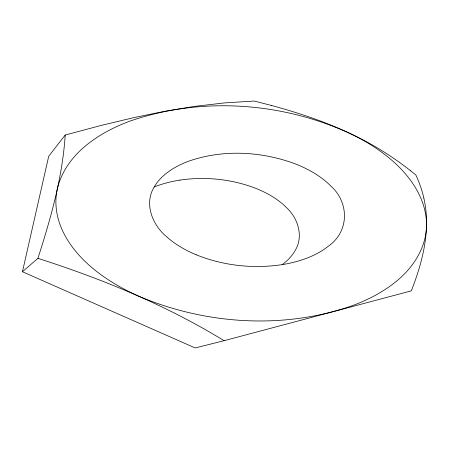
<?xml version="1.0" encoding="UTF-8"?>
<svg xmlns="http://www.w3.org/2000/svg" width="449" height="449" viewBox="0 0 449 449"><rect width="100%" height="100%" fill="white"/><g stroke="black" fill="none" stroke-linecap="round" stroke-linejoin="round"><path stroke-width="0.67" d="M271.611 105.504L254.185 101.042L224.343 102.928L194.591 106.391L165.602 111.128L134.593 117.447L101.44 125.355L65.206 135.031C62.518 177.265 50.782 218.253 37.918 258.343L22.45 271.746L195.214 347.958L224.09 340.69L411.318 290.857C422.762 261.7 431.057 229.304 423.834 198.076M22.45 271.746L48.711 156.252L65.206 135.031M196.191 254.774C223.271 265.735 253.365 269.007 282.225 264.618A86.174 49.755 0 0 0 306.572 258.265A83.29 48.088 0 0 0 328.449 246.103C349.648 231.358 349.294 201.943 330.307 185.538A113.962 65.795 0 0 0 293.175 163.088C259.786 151.184 222.059 149.41 188.412 161.298A83.29 48.088 0 0 0 166.36 173.303A85.854 49.57 0 0 0 154.198 186.997C143.691 203.88 152.626 225.37 166.871 236.965A114.22 65.947 0 0 0 196.196 254.774M179.825 180.122C204.205 176.496 229.518 178.865 252.731 187.194A101.816 58.78 0 0 1 286.602 207.707C297.945 218.158 303.698 236.191 295.369 250.138A80.809 46.657 0 0 1 282.236 264.624M37.918 258.343C102.641 279.065 166.012 305.118 224.09 340.69M410.661 170.805L415.813 174.947A306.246 176.811 0 0 1 423.85 198.076M154.17 186.986A80.786 46.64 0 0 1 179.83 180.133M410.644 170.816A383.654 221.503 0 0 0 385.444 152.879C310.764 104.954 213.887 92.129 129.862 121.129A158.491 91.501 0 0 0 87.51 144.281C69.55 158.306 55.44 179.493 55.901 202.976C56.445 229.237 73.17 252.007 92.646 268.227A216.581 125.041 0 0 0 138.943 296.301C205.81 324.593 283.746 329.729 352.645 305.578A158.486 91.501 0 0 0 394.722 282.606C413.742 267.941 428.368 244.974 426.359 220.201C424.591 197.162 410.566 177.063 393.812 162.016A216.463 124.974 0 0 0 346.258 131.697A348.632 201.281 0 0 0 300.937 114.226A428.615 247.455 0 0 0 271.606 105.515"/></g></svg>
